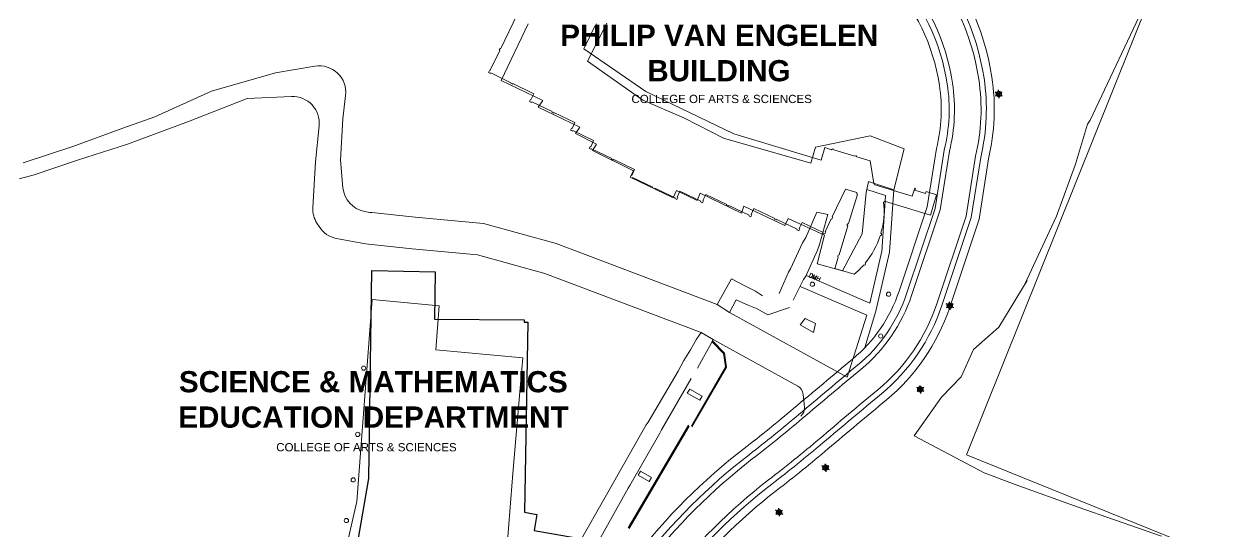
# Model space of a CAD drawing. Header units: millimetres. Extents: x -616979 to 2364082, y 43054 to 1637649.
# Drawn here: x 1260262 to 1479533, y 548472 to 640946 of the extents above; entities that cross this region are included whole.
import ezdxf

# ---------------------------------------------------------------- set-up
doc = ezdxf.new("R2010")
doc.units = ezdxf.units.MM
doc.styles.add('L60', font='simplex_.ttf', dxfattribs={"height": 1.524})
doc.styles.get("Standard").update_dxf_attribs({"font": 'arial.ttf'})
pattern_1 = [(274.122352842, (-1143912100.96, 498660892.11), (110.383895001, -53.5464532), [15.335759567, -107.350316972]), (4.122352842, (-1143912100.407, 498660884.46), (101.564413631, 68.8222116007), [7.667879784, -204.830683992]), (4.122352842, (-1143912100.27, 498660882.55), (101.564413631, 68.8222116007), [6.134303827, -206.364259949]), (4.122352842, (-1143912100.545, 498660886.37), (101.564413631, 68.8222116007), [6.134303827, -206.364259949]), (334.122352842, (-1143912100.13, 498660880.64), (101.564536254, 68.822030639), [4.907443062, -117.778633478]), (34.122352842, (-1143912100.68, 498660888.28), (-8.8193587465, 122.368483839), [4.907443062, -117.778633478])]
pattern_2 = [(274.122352842, (-1143917463.83, 498645667.59), (110.383895001, -53.5464532), [15.335759567, -107.350316972]), (4.122352842, (-1143917463.28, 498645659.94), (101.564413631, 68.8222116007), [7.667879784, -204.830683992]), (4.122352842, (-1143917463.14, 498645658.03), (101.564413631, 68.8222116007), [6.134303827, -206.364259949]), (4.122352842, (-1143917463.415, 498645661.853), (101.564413631, 68.8222116007), [6.134303827, -206.364259949]), (334.122352842, (-1143917463, 498645656.12), (101.564536254, 68.822030639), [4.907443062, -117.778633478]), (34.122352842, (-1143917463.55, 498645663.77), (-8.8193587465, 122.368483839), [4.907443062, -117.778633478])]
pattern_3 = [(274.122352842, (-1143903186.17, 498699457.63), (110.383895001, -53.5464532), [15.335759567, -107.350316972]), (4.122352842, (-1143903185.62, 498699449.984), (101.564413631, 68.8222116007), [7.667879784, -204.830683992]), (4.122352842, (-1143903185.485, 498699448.07), (101.564413631, 68.8222116007), [6.134303827, -206.364259949]), (4.122352842, (-1143903185.76, 498699451.896), (101.564413631, 68.8222116007), [6.134303827, -206.364259949]), (334.122352842, (-1143903185.35, 498699446.16), (101.564536254, 68.822030639), [4.907443062, -117.778633478]), (34.122352842, (-1143903185.9, 498699453.81), (-8.8193587465, 122.368483839), [4.907443062, -117.778633478])]
pattern_4 = [(274.122352842, (-1143943154.98, 498623302.32), (110.383895001, -53.5464532), [15.335759567, -107.350316972]), (4.122352842, (-1143943154.43, 498623294.67), (101.564413631, 68.8222116007), [7.667879784, -204.830683992]), (4.122352842, (-1143943154.29, 498623292.76), (101.564413631, 68.8222116007), [6.134303827, -206.364259949]), (4.122352842, (-1143943154.565, 498623296.58), (101.564413631, 68.8222116007), [6.134303827, -206.364259949]), (334.122352842, (-1143943154.15, 498623290.85), (101.564536254, 68.822030639), [4.907443062, -117.778633478]), (34.122352842, (-1143943154.7, 498623298.49), (-8.8193587465, 122.368483839), [4.907443062, -117.778633478])]
pattern_5 = [(274.122352842, (-1143934711.66, 498631397.65), (110.383895001, -53.5464532), [15.335759567, -107.350316972]), (4.122352842, (-1143934711.11, 498631390), (101.564413631, 68.8222116007), [7.667879784, -204.830683992]), (4.122352842, (-1143934710.97, 498631388.09), (101.564413631, 68.8222116007), [6.134303827, -206.364259949]), (4.122352842, (-1143934711.25, 498631391.915), (101.564413631, 68.8222116007), [6.134303827, -206.364259949]), (334.122352842, (-1143934710.83, 498631386.18), (101.564536254, 68.822030639), [4.907443062, -117.778633478]), (34.122352842, (-1143934711.38, 498631393.83), (-8.8193587465, 122.368483839), [4.907443062, -117.778633478])]

# ---------------------------------------------------------------- blocks, each defined once
blk = doc.blocks.new('lumin')
at = {"lineweight": 30}
for p, q in [((-0.00082, 0.00048), (-0.00132, 0.00076)), ((0, 0.00095), (0, 0.00152)), ((0.00082, 0.00048), (0.00132, 0.00076)), ((-0.00082, -0.00048), (-0.00132, -0.00076)), ((0, -0.00095), (0, -0.00152)), ((0.00083, -0.00048), (0.00132, -0.00076))]:
    blk.add_line(p, q, dxfattribs=at)
blk.add_circle((0, 0), 0.000953, dxfattribs=at)

msp = doc.modelspace()

# ---------------------------------------------------------------- hatches: boundary and pattern name
at = {"lineweight": 5}
h = msp.add_hatch(dxfattribs=at)
h.set_pattern_fill('SWAMP', color=256, scale=4.83016, angle=-85.87764716, style=0)
h.set_pattern_definition(pattern_3)
h.paths.add_polyline_path([(1437644, 628215.072), (1437296.135, 628516.165, 0.4142135623), (1437342.907, 627867.207)])
h = msp.add_hatch(dxfattribs=at)
h.set_pattern_fill('SWAMP', color=256, scale=4.83016, angle=-85.87764716, style=0)
h.set_pattern_definition(pattern_3)
h.paths.add_polyline_path([(1437644, 628215.072), (1437945.092, 628562.937, 0.1989123674), (1437610.927, 628673.955, 0.1989123674), (1437296.135, 628516.165)])
h = msp.add_hatch(dxfattribs=at)
h.set_pattern_fill('SWAMP', color=256, scale=4.83016, angle=-85.87764716, style=0)
h.set_pattern_definition(pattern_3)
h.paths.add_polyline_path([(1437677.073, 627756.19, 0.1989123674), (1437991.865, 627913.979), (1437644, 628215.072), (1437342.907, 627867.207, 0.1989123674)])
h = msp.add_hatch(dxfattribs=at)
h.set_pattern_fill('SWAMP', color=256, scale=4.83016, angle=-85.87764716, style=0)
h.set_pattern_definition(pattern_3)
h.paths.add_polyline_path([(1437991.865, 627913.979, 0.4142135623), (1437945.092, 628562.937), (1437644, 628215.072)])
h = msp.add_hatch(dxfattribs=at)
h.set_pattern_fill('SWAMP', color=256, scale=4.83016, angle=-85.87764716, style=0)
h.set_pattern_definition(pattern_1)
h.paths.add_polyline_path([(1428729.215, 589649.548), (1428381.35, 589950.64, 0.4142135623), (1428428.123, 589301.682)])
h = msp.add_hatch(dxfattribs=at)
h.set_pattern_fill('SWAMP', color=256, scale=4.83016, angle=-85.87764716, style=0)
h.set_pattern_definition(pattern_1)
h.paths.add_polyline_path([(1428729.215, 589649.548), (1429030.308, 589997.413, 0.1989123674), (1428696.142, 590108.43, 0.1989123674), (1428381.35, 589950.64)])
h = msp.add_hatch(dxfattribs=at)
h.set_pattern_fill('SWAMP', color=256, scale=4.83016, angle=-85.87764716, style=0)
h.set_pattern_definition(pattern_1)
h.paths.add_polyline_path([(1429077.08, 589348.455, 0.4142135623), (1429030.308, 589997.413), (1428729.215, 589649.548)])
h = msp.add_hatch(dxfattribs=at)
h.set_pattern_fill('SWAMP', color=256, scale=4.83016, angle=-85.87764716, style=0)
h.set_pattern_definition(pattern_1)
h.paths.add_polyline_path([(1428762.288, 589190.665, 0.1989123674), (1429077.08, 589348.455), (1428729.215, 589649.548), (1428428.123, 589301.682, 0.1989123674)])
h = msp.add_hatch(dxfattribs=at)
h.set_pattern_fill('SWAMP', color=256, scale=4.83016, angle=-85.87764716, style=0)
h.set_pattern_definition(pattern_2)
h.paths.add_polyline_path([(1423366.345, 574425.029), (1423018.48, 574726.121, 0.4142135623), (1423065.252, 574077.164)])
h = msp.add_hatch(dxfattribs=at)
h.set_pattern_fill('SWAMP', color=256, scale=4.83016, angle=-85.87764716, style=0)
h.set_pattern_definition(pattern_2)
h.paths.add_polyline_path([(1423366.345, 574425.029), (1423667.438, 574772.894, 0.1989123674), (1423333.272, 574883.911, 0.1989123674), (1423018.48, 574726.121)])
h = msp.add_hatch(dxfattribs=at)
h.set_pattern_fill('SWAMP', color=256, scale=4.83016, angle=-85.87764716, style=0)
h.set_pattern_definition(pattern_2)
h.paths.add_polyline_path([(1423714.21, 574123.936, 0.4142135623), (1423667.438, 574772.894), (1423366.345, 574425.029)])
h = msp.add_hatch(dxfattribs=at)
h.set_pattern_fill('SWAMP', color=256, scale=4.83016, angle=-85.87764716, style=0)
h.set_pattern_definition(pattern_2)
h.paths.add_polyline_path([(1423399.418, 573966.146, 0.1989123674), (1423714.21, 574123.936), (1423366.345, 574425.029), (1423065.252, 574077.164, 0.1989123674)])
h = msp.add_hatch(dxfattribs=at)
h.set_pattern_fill('SWAMP', color=256, scale=4.83016, angle=-85.87764716, style=0)
h.set_pattern_definition(pattern_5)
h.paths.add_polyline_path([(1406118.513, 560155.09), (1405770.648, 560456.183, 0.4142135623), (1405817.42, 559807.225)])
h = msp.add_hatch(dxfattribs=at)
h.set_pattern_fill('SWAMP', color=256, scale=4.83016, angle=-85.87764716, style=0)
h.set_pattern_definition(pattern_5)
h.paths.add_polyline_path([(1406118.513, 560155.09), (1406419.605, 560502.956, 0.1989123674), (1406085.44, 560613.973, 0.1989123674), (1405770.648, 560456.183)])
h = msp.add_hatch(dxfattribs=at)
h.set_pattern_fill('SWAMP', color=256, scale=4.83016, angle=-85.87764716, style=0)
h.set_pattern_definition(pattern_5)
h.paths.add_polyline_path([(1406151.586, 559696.208, 0.1989123674), (1406466.378, 559853.998), (1406118.513, 560155.09), (1405817.42, 559807.225, 0.1989123674)])
h = msp.add_hatch(dxfattribs=at)
h.set_pattern_fill('SWAMP', color=256, scale=4.83016, angle=-85.87764716, style=0)
h.set_pattern_definition(pattern_5)
h.paths.add_polyline_path([(1406466.378, 559853.998, 0.4142135623), (1406419.605, 560502.956), (1406118.513, 560155.09)])
h = msp.add_hatch(dxfattribs=at)
h.set_pattern_fill('SWAMP', color=256, scale=4.83016, angle=-85.87764716, style=0)
h.set_pattern_definition(pattern_4)
h.paths.add_polyline_path([(1397675.195, 552059.757), (1397327.33, 552360.85, 0.4142135623), (1397374.102, 551711.892)])
h = msp.add_hatch(dxfattribs=at)
h.set_pattern_fill('SWAMP', color=256, scale=4.83016, angle=-85.87764716, style=0)
h.set_pattern_definition(pattern_4)
h.paths.add_polyline_path([(1397675.195, 552059.757), (1397976.288, 552407.622, 0.1989123674), (1397642.122, 552518.64, 0.1989123674), (1397327.33, 552360.85)])
h = msp.add_hatch(dxfattribs=at)
h.set_pattern_fill('SWAMP', color=256, scale=4.83016, angle=-85.87764716, style=0)
h.set_pattern_definition(pattern_4)
h.paths.add_polyline_path([(1397708.268, 551600.875, 0.1989123674), (1398023.06, 551758.664), (1397675.195, 552059.757), (1397374.102, 551711.892, 0.1989123674)])
h = msp.add_hatch(dxfattribs=at)
h.set_pattern_fill('SWAMP', color=256, scale=4.83016, angle=-85.87764716, style=0)
h.set_pattern_definition(pattern_4)
h.paths.add_polyline_path([(1398023.06, 551758.664, 0.4142135623), (1397976.288, 552407.622), (1397675.195, 552059.757)])

# ---------------------------------------------------------------- linework, layer by layer
for p, q in [((1465969.311, 647685.286), (1431772.052, 562525.524)), ((1465806.164, 647819.017, 35743.188), (1454254.036, 623460.635)), ((1347068.637, 630679.998), (1351971.447, 640999.613)), ((1366288.764, 641101.709), (1362805.035, 634206.456)), ((1362805.035, 634206.456), (1372886.547, 627097.59)), ((1294384.919, 628732.829), (1306000.087, 632059.112)), ((1313182.243, 633271.292), (1306000.087, 632059.112)), ((1354655.03, 627013.632), (1347068.637, 630679.998)), ((1284049.428, 624045.97), (1294384.919, 628732.829)), ((1300883.038, 627399.688), (1290203.105, 623191.643)), ((1300883.038, 627399.688), (1308949.952, 627745.084)), ((1318293.126, 623695.572), (1318784.438, 627955.018)), ((1353819.535, 625839.597), (1354655.03, 627013.632)), ((1361377.021, 622171.148), (1353819.535, 625839.597)), ((1372886.547, 627097.59), (1380434.832, 623825.579)), ((1278252.087, 621971.938), (1284049.428, 624045.97)), ((1290203.105, 623191.643), (1279089.495, 619087.938)), ((1317818.224, 616174.547), (1318293.126, 623695.572)), ((1380434.832, 623825.579), (1387546.315, 620163.726)), ((1451618.304, 615415.828), (1453802.999, 622730.781)), ((1453802.999, 622730.781), (1454254.036, 623460.635)), ((1269155.298, 618643.141), (1278252.087, 621971.938)), ((1313960.43, 622415.955), (1313271.044, 615837.132)), ((1360586.926, 621039.127), (1361377.021, 622171.148)), ((1364448.698, 619060.763), (1360586.926, 621039.127)), ((1404283.317, 618541.882), (1414246.071, 620606.196)), ((1414246.071, 620606.196), (1420461.294, 618226.015)), ((1260107.814, 615705.311), (1269155.298, 618643.141)), ((1279089.495, 619087.938), (1269981.422, 616184.483)), ((1363726.744, 617923.967), (1364448.698, 619060.763)), ((1387546.315, 620163.726), (1403458.588, 615605.884)), ((1403458.588, 615605.884), (1404283.317, 618541.882)), ((1269981.422, 616184.483), (1261908.408, 613433.112)), ((1317818.224, 616174.547), (1318284.934, 611146.206)), ((1371169.995, 614227.914), (1363726.744, 617923.967)), ((1420461.294, 618226.015), (1418541.006, 610736.412)), ((1313271.044, 615837.132), (1312816.459, 607537.07)), ((1370565.748, 613070.546), (1371169.995, 614227.914)), ((1370565.748, 613070.546), (1371169.995, 614227.914)), ((1448134.143, 605973.289), (1451618.304, 615415.828)), ((1261908.408, 613433.112), (1250966.062, 610581.478)), ((1378391.028, 609314.858), (1370565.748, 613070.546)), ((1413925.856, 612282.747), (1413539.664, 610250.04)), ((1418541.006, 610736.412), (1413925.856, 612282.747)), ((1378973.139, 610644.968), (1378391.028, 609314.858)), ((1382776.318, 608807.662), (1378973.139, 610644.968)), ((1383277.874, 610180.393), (1382776.318, 608807.662)), ((1390817.479, 606491.285), (1383277.874, 610180.393)), ((1413539.664, 610250.04), (1412781.865, 602757.052)), ((1417050.194, 609707.696), (1413652.887, 610845.985)), ((1417050.194, 609707.696), (1416346.928, 599493.982)), ((1418541.006, 610736.412), (1417760.209, 599396.671)), ((1391268.168, 607763.496), (1390817.479, 606491.285)), ((1398715.413, 604280.809), (1391268.168, 607763.496)), ((1322190.972, 606847.687), (1323469.872, 606604.18)), ((1322984.253, 606675.489), (1331464.298, 605795.123)), ((1331409.787, 605800.522), (1343848.071, 604627.932)), ((1399294.833, 605513.872), (1398715.413, 604280.809)), ((1399294.833, 605513.872), (1405922.032, 602524.148)), ((1402536.04, 602067.031), (1404554.506, 606716.209)), ((1404554.506, 606716.209), (1406551.45, 606288.698)), ((1406551.45, 606288.698), (1405046.955, 600824.25)), ((1442304.955, 593456.124), (1448134.143, 605973.289)), ((1313565.69, 604677.658), (1313958.642, 604060.854)), ((1343848.071, 604627.932), (1357075.132, 601000.821)), ((1317128.893, 601911.203), (1322385.732, 600910.281)), ((1322385.732, 600910.281), (1330865.776, 600029.915)), ((1357075.132, 601000.821), (1386386.72, 589890.825)), ((1399741.887, 596354.668), (1401906.185, 601130.581)), ((1401906.185, 601130.581), (1402536.04, 602067.031)), ((1404586.025, 597275.237), (1405922.032, 602524.148)), ((1405046.955, 600824.25), (1404636.023, 599806.724)), ((1412781.865, 602757.052), (1409228.519, 596021.433)), ((1330865.776, 600029.915), (1342801.78, 598904.676)), ((1342801.78, 598904.676), (1355024.154, 595553.069)), ((1404636.023, 599806.724), (1402519.901, 595034.283)), ((1416352.582, 599576.095), (1414158.948, 590100.659)), ((1415280.38, 588651.194), (1417760.209, 599396.671)), ((1409228.519, 596021.433), (1404586.025, 597275.237)), ((1355024.154, 595553.069), (1383472.428, 584770.296)), ((1387604.241, 592080.303), (1389015.684, 594535.577)), ((1389015.684, 594535.577), (1391440.576, 593276.91)), ((1397679.236, 591915.383), (1399359.599, 595745.992)), ((1399359.599, 595745.992), (1399741.887, 596354.668)), ((1402139.002, 594406.337), (1400259.682, 590648.557)), ((1402519.901, 595034.283), (1402139.002, 594406.337)), ((1414158.948, 590100.659), (1402571.283, 595150.165)), ((1437631.047, 585739.002), (1442811.026, 594228.687)), ((1442811.026, 594228.687), (1442304.955, 593456.124)), ((1386386.72, 589890.825), (1387604.241, 592080.303)), ((1391440.576, 593276.91), (1393400.716, 592284.994)), ((1393400.716, 592284.994), (1394671.104, 591456.444)), ((1401528.306, 593185.224), (1413606.959, 587949.463)), ((1323580.869, 590778.343), (1320805.93, 554025.725)), ((1335826.592, 589656.056), (1323580.869, 590778.343)), ((1335826.592, 589656.056), (1323580.869, 590778.343)), ((1388663.784, 588398.74), (1386386.72, 589890.825)), ((1389872.972, 590703.842), (1388663.784, 588398.74)), ((1392134.584, 589694.912), (1389872.972, 590703.842)), ((1335202.647, 581649.705), (1335826.592, 589656.056)), ((1388663.784, 588398.74), (1410062.873, 576623.418)), ((1393699.414, 589081.291), (1392134.584, 589694.912)), ((1395648.616, 587972.362), (1393699.414, 589081.291)), ((1399587.381, 589360.374), (1395648.616, 587972.362)), ((1413606.959, 587949.463), (1410062.873, 576623.418)), ((1413288.077, 582038.451), (1415280.38, 588651.194)), ((1402427.114, 587318.034), (1401512.453, 586167.349)), ((1401512.453, 586167.349), (1403906.443, 584799.916)), ((1404314.25, 586398.339), (1402427.114, 587318.034)), ((1403906.443, 584799.916), (1404314.25, 586398.339)), ((1433023.628, 581668.375), (1437631.047, 585739.002)), ((1382620.441, 583556.331), (1381519.064, 581636.729)), ((1383472.428, 584770.296), (1382620.441, 583556.331)), ((1385675.708, 583495.657), (1383472.428, 584770.296)), ((1385013.042, 582208.168), (1385675.708, 583495.657)), ((1387736.626, 581037.53), (1385566.059, 583282.62)), ((1385675.708, 583495.657), (1401068.204, 575025.595)), ((1351017.955, 580184.196), (1335202.647, 581649.705)), ((1381519.064, 581636.729), (1380350.239, 579712.266)), ((1383901.335, 580297.507), (1385013.042, 582208.168)), ((1387554.252, 580948.199), (1385472.695, 583101.225)), ((1430833.982, 576706.613), (1433023.628, 581668.375)), ((1350457.549, 573983.905), (1351017.955, 580184.196)), ((1380350.239, 579712.266), (1379279.852, 577765.842)), ((1382796.573, 578290.493), (1383901.335, 580297.507)), ((1387904.772, 578503.691), (1387554.252, 580948.199)), ((1388105.545, 578464.702), (1387736.626, 581037.53)), ((1379279.852, 577765.842), (1373818.192, 568481.026)), ((1381701.367, 567819.147), (1387904.772, 578503.691)), ((1381799.503, 567603.38), (1388105.545, 578464.702)), ((1427218.134, 572988.328), (1430833.982, 576706.613)), ((1376294.82, 567042.066), (1381693.807, 576390.163)), ((1381397.402, 574494.433), (1380953.538, 573760.498)), ((1381397.402, 574494.433), (1383687.021, 573192.364)), ((1349214.433, 559114.421), (1350457.549, 573983.905)), ((1380953.538, 573760.498), (1383235.984, 572462.509)), ((1383235.984, 572462.509), (1383687.021, 573192.364)), ((1402059.924, 573518.043), (1402281.96, 571211.849)), ((1422263.672, 565938.648), (1427218.134, 572988.328)), ((1373495.713, 567983.2), (1368069.99, 558468.525)), ((1370229.528, 549200.296), (1381190.608, 567917.93)), ((1373818.192, 568481.026), (1373495.713, 567983.2)), ((1370396.251, 549102.663), (1381288.212, 567702.267)), ((1370497.14, 556909.774), (1375967.567, 566476.098)), ((1375967.567, 566476.098), (1376294.82, 567042.066)), ((1434980.315, 559223.096), (1422263.672, 565938.648)), ((1431772.052, 562525.524), (1479532.791, 543198.454)), ((1372047.401, 558788.579), (1372469.428, 559512.009)), ((1374457.866, 558396.223), (1372469.428, 559512.009)), ((1440623.408, 557121.298), (1434980.315, 559223.096)), ((1348285.112, 547550.898), (1349214.433, 559114.421)), ((1367760.619, 557923.217), (1359544.388, 543451.901)), ((1368069.99, 558468.525), (1367760.619, 557923.217)), ((1372047.401, 558788.579), (1374009.607, 557627.827)), ((1374009.607, 557627.827), (1374457.866, 558396.223)), ((1452118.099, 552981.156), (1440623.408, 557121.298)), ((1363509.542, 544473.77), (1370182.907, 556431.914)), ((1370182.907, 556431.914), (1370497.14, 556909.774)), ((1320805.93, 554025.725), (1318362.473, 543447.521)), ((1458707.711, 550647.329), (1452118.099, 552981.156)), ((1467279.25, 547691.202), (1458707.711, 550647.329))]:
    msp.add_line(p, q, dxfattribs=at)
for points in [[(1349293.718, 382379.587, -0.0022821504), (1349850.998, 384247.897), (1358167.412, 411671.498, 0.0143920464), (1368579.502, 478068.33), (1374367.603, 524355.281, -0.1674549487), (1378898.79, 537718.229, -0.0636612776), (1397220.763, 556021.789, 0.0113761797), (1406568.153, 563588.33, -0.0026435807), (1417205.796, 572511.261, 0.1398283052), (1428658.105, 589241.419), (1434054.572, 605395.128), (1435781.269, 616400.636, 0.0963650709), (1436396.304, 631288.328, 0.2957065771), (1402905.578, 669023.657)], [(1347539.853, 384948.769), (1355817.621, 412244.933, 0.0143628878), (1366183.44, 478370.832), (1371952.298, 524503.903, -0.1657419307), (1376989.046, 539196.57, -0.0636612776), (1395744.344, 557933.018, 0.0113761797), (1405006.326, 565430.424, -0.0026435807), (1415663.535, 574369.766, 0.1398283052), (1426367.465, 590006.652), (1431699.968, 605968.892), (1433410.177, 616869.312, 0.0970027715), (1434008.65, 630925.396, 0.2957065771), (1402261.645, 666696.005)], [(1348076.674, 383375.578, -0.0015692353), (1348464.311, 384668.42), (1356757.542, 412015.575, 0.0143745621), (1367141.864, 478249.831), (1372918.301, 524443.497, -0.1663946885), (1377752.943, 538605.234, -0.0636612776), (1396334.911, 557168.526, 0.0113761797), (1405631.057, 564693.586, -0.0026435807), (1416280.439, 573626.364, 0.1398283052), (1427283.721, 589700.559), (1432641.81, 605739.387), (1434358.557, 616681.478, 0.0967403056), (1434963.712, 631070.569, 0.2957065771), (1402519.218, 667627.066), (1402519.218, 667627.066)], [(1338933.408, 371328.031, -0.0176008301), (1342917.564, 386350.513), (1351117.918, 413391.407, 0.0143042977), (1361391.317, 478975.846), (1367124.353, 524822.445, -0.1629873149), (1373169.557, 542153.25, -0.0636612776), (1392791.505, 561755.478, 0.0113761797), (1401882.671, 569114.61, -0.0026435807), (1412579.012, 578086.777, 0.1398283052), (1421786.186, 591537.12), (1426990.761, 607116.42), (1428669.541, 617816.524, 0.0984903152), (1429233.341, 630199.533, 0.3026522603), (1400008.547, 662294.525, 0.042272732)], [(1337769.01, 370555.809, -0.0187415129), (1341993.106, 386630.862), (1350177.958, 413620.637, 0.0142925357), (1360432.892, 479096.85), (1366159.127, 524889.058, -0.1625185503), (1372405.66, 542744.586, -0.0636612776), (1392200.938, 562519.969, 0.0113761797), (1401257.94, 569851.448, -0.0026435807), (1411962.107, 578830.179, 0.1398283052), (1420869.93, 591843.213), (1426048.919, 607345.926), (1427721.693, 618007.744, 0.0988291801), (1428278.279, 630054.361, 0.3026522603), (1399774.798, 661357.2, 0.042272732)], [(1336032.633, 369404.252, -0.0204242205), (1340606.419, 387051.385), (1348768.006, 413964.443, 0.0142748652), (1358995.256, 479278.357), (1364711.487, 524990.571, -0.1618566601), (1371259.813, 543631.591, -0.0636612776), (1391315.086, 563666.707, 0.0113761797), (1400320.844, 570956.704, -0.0026435807), (1411036.75, 579945.282, 0.1398283052), (1419495.546, 592302.353), (1424636.157, 607690.184), (1426300.115, 618295.815, 0.0993685734), (1426845.687, 629836.602, 0.3026522603), (1399424.173, 659951.211, 0.042272732)]]:
    msp.add_lwpolyline(points, format="xyb", dxfattribs=at)
at = {"color": 7, "lineweight": 0}
for points in [[(1349975.52, 642680.759), (1346996.145, 636472.991), (1346883.452, 636527.077), (1346710.376, 636166.46), (1346823.069, 636112.374), (1345049.043, 632416.047), (1344936.351, 632470.133), (1344763.275, 632109.516), (1345123.892, 631936.44), (1345177.978, 632049.133), (1348874.305, 630275.107), (1348820.219, 630162.414), (1349180.836, 629989.338), (1349234.922, 630102.031), (1353043.942, 628273.919), (1352513.898, 627169.529), (1352401.205, 627223.615), (1352228.129, 626862.998), (1352588.747, 626689.922), (1352642.833, 626802.615), (1356339.16, 625028.589), (1356285.073, 624915.896), (1356645.691, 624742.82), (1356699.777, 624855.513), (1360508.797, 623027.401), (1359978.752, 621923.011), (1359866.059, 621977.097), (1359692.984, 621616.48), (1360053.601, 621443.404), (1360107.687, 621556.097), (1363916.707, 619727.985), (1363386.662, 618623.595), (1363273.97, 618677.681), (1363100.894, 618317.064), (1363461.511, 618143.988), (1363515.597, 618256.681), (1367211.924, 616482.655), (1367157.838, 616369.962), (1367518.455, 616196.886), (1367572.541, 616309.579), (1371381.561, 614481.467), (1370851.517, 613377.077), (1370738.824, 613431.163), (1370565.748, 613070.546), (1370926.366, 612897.47), (1370980.452, 613010.163), (1374676.779, 611236.137), (1374622.692, 611123.444), (1374983.31, 610950.369), (1375037.396, 611063.061), (1378733.723, 609289.036), (1378679.636, 609176.343), (1379040.254, 609003.267), (1379213.329, 609363.884), (1379100.637, 609417.97), (1379630.681, 610522.361), (1383439.701, 608694.249), (1383385.614, 608581.556), (1383746.232, 608408.48), (1383919.307, 608769.097), (1383806.614, 608823.184), (1384336.659, 609927.574), (1388145.679, 608099.462), (1388091.592, 607986.769), (1388452.21, 607813.693), (1388506.296, 607926.386), (1392202.623, 606152.36), (1392148.537, 606039.667), (1392509.154, 605866.592), (1392682.229, 606227.209), (1392569.537, 606281.295), (1393099.581, 607385.685), (1396908.601, 605557.573), (1396854.514, 605444.881), (1397215.132, 605271.805), (1397269.218, 605384.498), (1400965.545, 603610.472), (1400911.459, 603497.779), (1401272.076, 603324.703), (1401445.152, 603685.321), (1401332.459, 603739.407), (1401862.503, 604843.797), (1405671.523, 603015.685), (1405617.437, 602902.992), (1405978.054, 602729.916), (1406151.129, 603090.534), (1406038.437, 603144.62), (1407163.429, 605488.632), (1407276.122, 605434.546), (1407449.197, 605795.163), (1407336.504, 605849.249), (1409764.111, 610907.365), (1411845.311, 610279.152, 0.4142135625), (1411911.232, 609931.798), (1410315.22, 604644.397, 0.7337993856), (1410177.389, 604187.776), (1408581.377, 598900.375, 0.7337993858), (1408443.545, 598443.754), (1407840.597, 596446.256), (1411332.764, 595392.139, 0.0393520389), (1413032.607, 597048.205, 0.7399144864), (1413342.076, 597412.691, 0.0950659235), (1416063.03, 602410.572, 0.7399144863), (1416201.201, 602868.316, 0.0950659235), (1416699.959, 608536.97)], [(1416699.959, 608536.97, 0.2192238239), (1416838.633, 608693.566), (1425215.332, 606165.045), (1426335.105, 609874.726), (1424420.431, 610452.673), (1424317.588, 610111.965), (1422402.914, 610689.912), (1422505.757, 611030.621), (1422362.157, 611073.967), (1421914.247, 609590.095), (1415106.131, 611645.137, 0.366101268), (1414894.859, 611889.237), (1414273.477, 616022.504), (1411806.984, 616767.019, 0.6741998624), (1411451.994, 616874.173), (1407624.653, 618029.463, 0.8241582288), (1407234.017, 618069.035), (1405989.479, 618444.701), (1405303.166, 616171.025), (1389416.438, 620966.462), (1373410.433, 628648.431), (1362125.796, 636449.956), (1364166.872, 640702.703), (1364279.565, 640648.617), (1364452.641, 641009.234)]]:
    msp.add_lwpolyline(points, format="xyb", dxfattribs=at)
at = {"color": 7}
msp.add_lwpolyline([(1321038.041, 546966.989), (1322974.671, 558175.499), (1323578.427, 596051.849), (1335104.047, 595859.097), (1334958.292, 587226.732), (1351300.455, 587076.991), (1351295.776, 586677.019), (1351945.679, 586665.776), (1351362.341, 552040.351), (1353569.277, 551638.469), (1353062.955, 548736.915), (1362145.683, 547140.575)], dxfattribs=at)
at = {"lineweight": 5}
for centre, radius in [((1437644, 628215.072, 35743.188), 483.016), ((1437679.53, 628203.197, 35743.188), 193.206), ((1403738.381, 593582.126, 35743.188), 386.413), ((1417593.725, 591762.278, 35743.188), 386.413), ((1428729.215, 589649.548, 35743.188), 483.016), ((1428729.215, 589649.548, 35743.188), 193.206), ((1416147.738, 584142.207, 35743.188), 386.413), ((1322069.177, 578291.476, 35743.188), 386.413), ((1321599.48, 574460.955, 35743.188), 386.413), ((1423366.345, 574425.029, 35743.188), 483.016), ((1423366.345, 574425.029, 35743.188), 193.206), ((1320981.872, 566232.297, 35743.188), 386.413), ((1406118.513, 560155.09, 35743.188), 483.016), ((1406118.513, 560155.09, 35743.188), 193.206), ((1320155.064, 557949.82, 35743.188), 386.413), ((1318916.107, 550548.063, 35743.188), 386.413), ((1397675.195, 552059.757, 35743.188), 483.016)]:
    msp.add_circle(centre, radius, dxfattribs=at)
for centre, radius, start, end in [((1313986.093, 628508.491), 4830.16, 353.42020287, 99.57990632), ((1309156.573, 622919.345), 4830.16, 354.01787638, 92.45169957), ((1323094.423, 611592.603), 4830.16, 185.30277303, 259.21969861), ((1317639.391, 607272.924), 4830.16, 176.86511035, 212.50031503), ((1318032.344, 606656.119), 4830.16, 212.50031503, 259.21969861), ((1400136.753, 573332.884), 1932.064, 5.49936413, 61.17723652), ((1400358.788, 571026.69), 1932.064, 309.82149175, 5.49936413)]:
    msp.add_arc(centre, radius, start, end, dxfattribs=at)

# ---------------------------------------------------------------- block references
at = {"lineweight": 5, "xscale": 483016.0493695766, "yscale": 483016.0493695769, "zscale": 483016.0493695769, "rotation": 182.1487855773603}
for p in [(1437644, 628215.072, 35743.188), (1428729.215, 589649.548, 35743.188), (1423366.345, 574425.029, 35743.188), (1406118.513, 560155.09, 35743.188), (1397675.195, 552059.757, 35743.188)]:
    msp.add_blockref('lumin', p, dxfattribs=at)

# ---------------------------------------------------------------- texts
at = {"lineweight": 5, "style": 'L60'}
msp.add_text('DMH', height=772.8257, rotation=336.29679729, dxfattribs=at).set_placement((1403010.681, 594956.036, -35743.188))
at = {"lineweight": 5, "attachment_point": 1}
for s, insert, char_height, width in [('\\pi12852;{\\fArial|b1|i0|c0|p34;\\C7;PHILIP VAN ENGELEN\\P\\pi28700;BUILDING}', (1344977.973, 640834.137), 3864.12839, 82766.97422), ('\\pi2488.9;{\\C7;COLLEGE OF ARTS & SCIENCES}', (1368310.471, 628062.349), 1500, 37601.2539), ('\\pi6224.1;{\\fArial|b1|i0|c0|p34;\\C7;SCIENCE & MATHEMATICS\\P\\pi6097.6;EDUCATION DEPARTMENT}', (1282214.41, 577758.92), 3864.12839, 82766.97422), ('\\pi2488.9;{\\C7;COLLEGE OF ARTS & SCIENCES}', (1303661.031, 564644.652), 1500, 37601.2539)]:
    msp.add_mtext(s, dxfattribs=dict(at, insert=insert, char_height=char_height, width=width))

doc.saveas('drawing.dxf')
